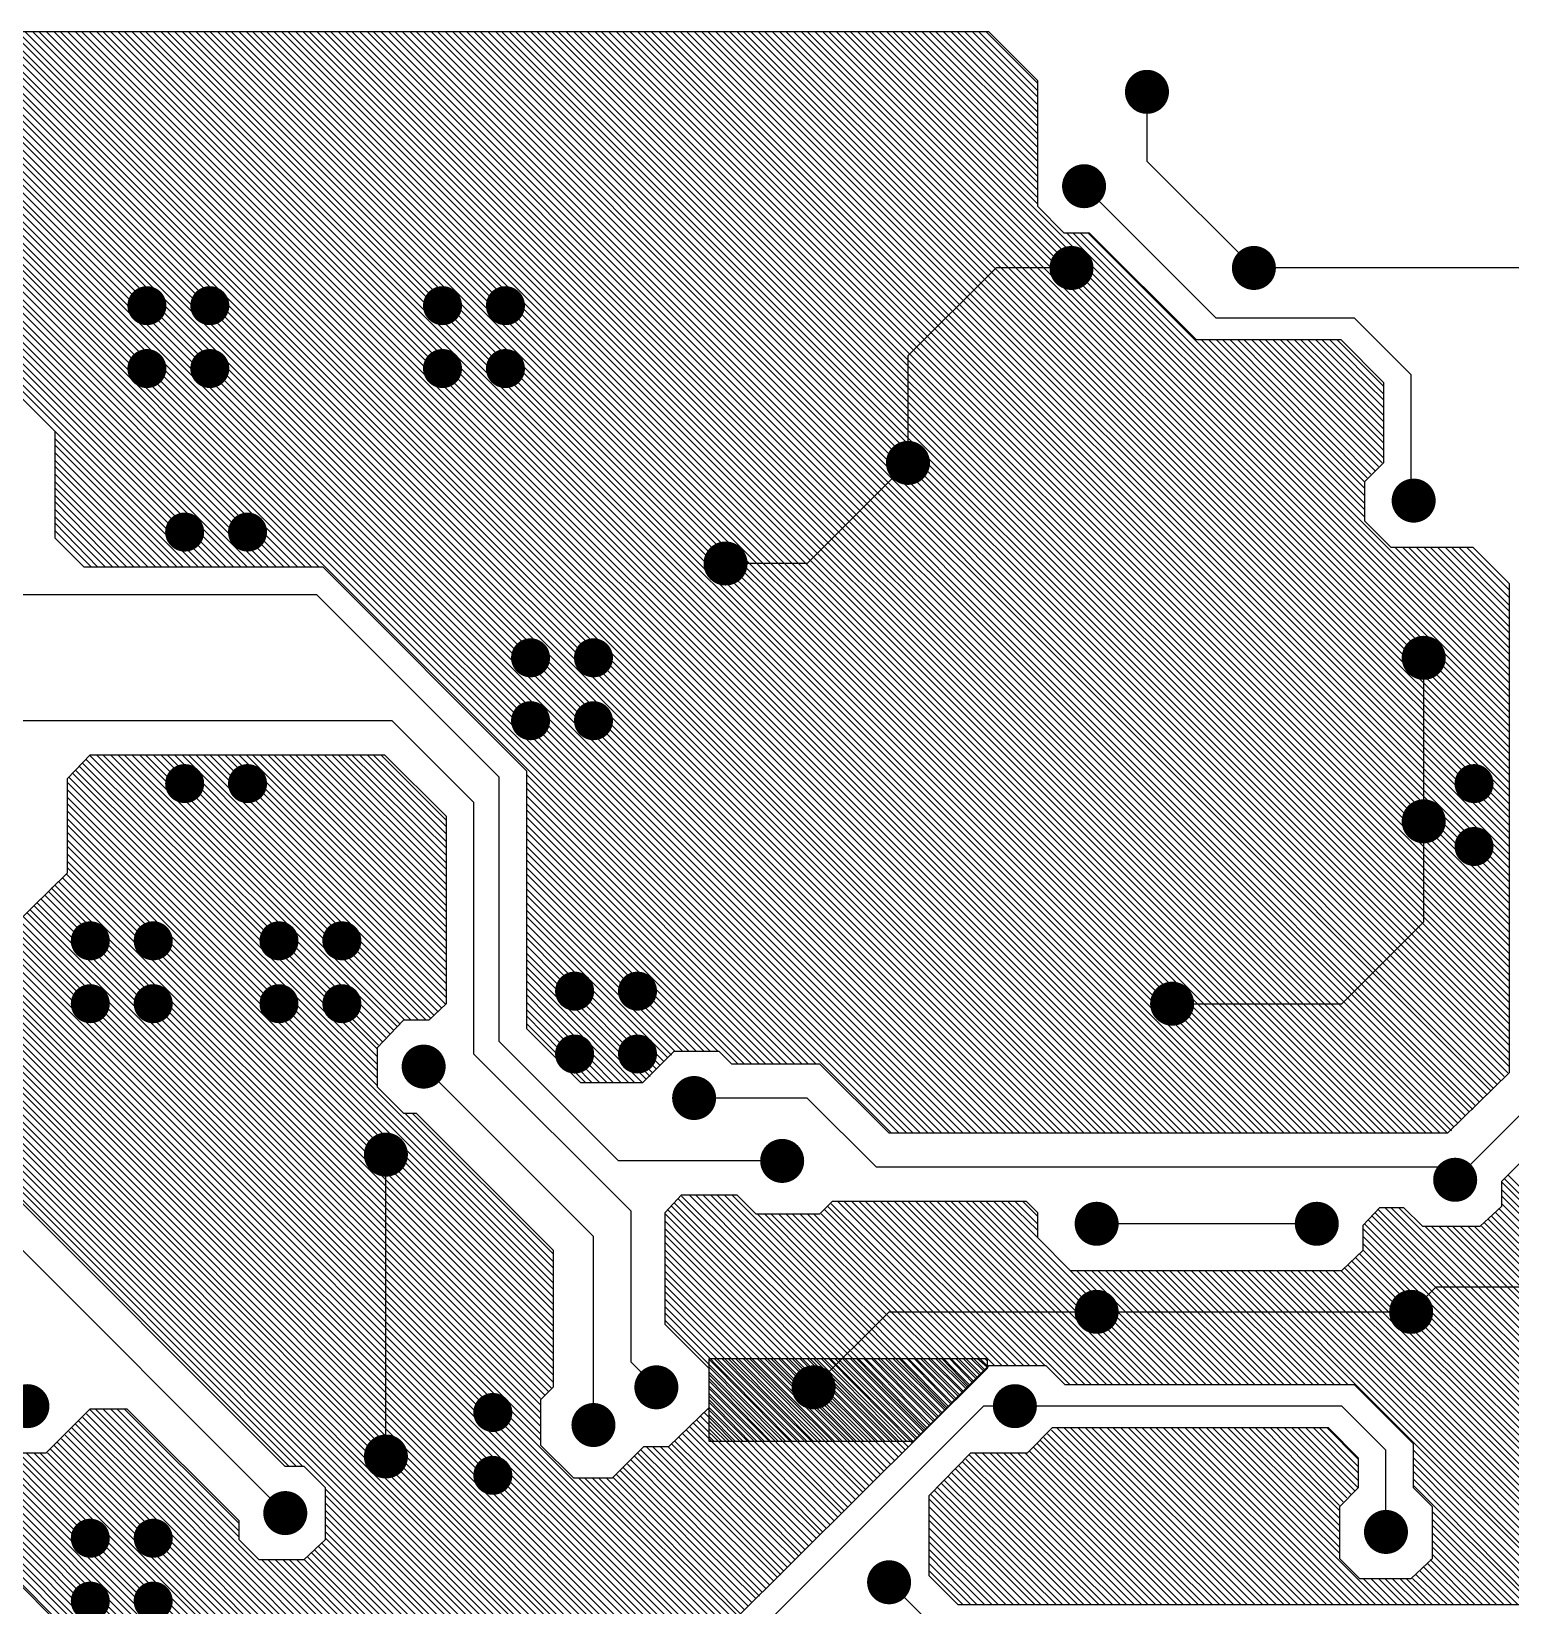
# Model space of a CAD drawing. Extents: x 295 to 953, y 10 to 290.
# Drawn here: x 768.1 to 817.3, y 192.1 to 244.6 of the extents above; entities that cross this region are included whole.
import ezdxf

# ---------------------------------------------------------------- set-up
doc = ezdxf.new("R2010")
doc.units = 0
doc.header["$LTSCALE"] = 5
doc.header["$MEASUREMENT"] = 0
doc.layers.get('0').update_dxf_attribs({"linetype": 'CONTINUOUS', "lineweight": 25})
doc.layers.add('ART02_PHO', color=2, linetype='CONTINUOUS')

msp = doc.modelspace()

# ---------------------------------------------------------------- linework, layer by layer
for points, const_width in [([(805.585, 242.582, -1), (804.851, 242.582, -1)], 0.733), ([(803.489, 239.438, -1), (802.756, 239.438, -1)], 0.733), ([(803.07, 236.714, -1), (802.337, 236.714, -1)], 0.733), ([(809.147, 236.714, -1), (808.414, 236.714, -1)], 0.733), ([(772.224, 235.457, -1), (771.575, 235.457, -1)], 0.65), ([(774.32, 235.457, -1), (773.67, 235.457, -1)], 0.65), ([(782.073, 235.457, -1), (781.423, 235.457, -1)], 0.65), ([(784.169, 235.457, -1), (783.519, 235.457, -1)], 0.65), ([(772.224, 233.361, -1), (771.575, 233.361, -1)], 0.65), ([(774.32, 233.361, -1), (773.67, 233.361, -1)], 0.65), ([(782.073, 233.361, -1), (781.423, 233.361, -1)], 0.65), ([(784.169, 233.361, -1), (783.519, 233.361, -1)], 0.65), ([(797.622, 230.218, -1), (796.888, 230.218, -1)], 0.733), ([(814.47, 228.961, -1), (813.736, 228.961, -1)], 0.733), ([(773.482, 227.913, -1), (772.832, 227.913, -1)], 0.65), ([(775.577, 227.913, -1), (774.927, 227.913, -1)], 0.65), ([(791.545, 226.865, -1), (790.811, 226.865, -1)], 0.733), ([(785.007, 223.722, -1), (784.357, 223.722, -1)], 0.65), ([(787.102, 223.722, -1), (786.453, 223.722, -1)], 0.65), ([(814.805, 223.722, -1), (814.071, 223.722, -1)], 0.733), ([(785.007, 221.627, -1), (784.357, 221.627, -1)], 0.65), ([(787.102, 221.627, -1), (786.453, 221.627, -1)], 0.65), ([(773.482, 219.531, -1), (772.832, 219.531, -1)], 0.65), ([(775.577, 219.531, -1), (774.927, 219.531, -1)], 0.65), ([(816.439, 219.531, -1), (815.79, 219.531, -1)], 0.65), ([(814.805, 218.274, -1), (814.071, 218.274, -1)], 0.733), ([(816.439, 217.436, -1), (815.79, 217.436, -1)], 0.65), ([(770.338, 214.292, -1), (769.689, 214.292, -1)], 0.65), ([(772.434, 214.292, -1), (771.784, 214.292, -1)], 0.65), ([(776.625, 214.292, -1), (775.975, 214.292, -1)], 0.65), ([(778.72, 214.292, -1), (778.071, 214.292, -1)], 0.65), ([(786.474, 212.616, -1), (785.824, 212.616, -1)], 0.65), ([(788.569, 212.616, -1), (787.92, 212.616, -1)], 0.65), ([(770.338, 212.197, -1), (769.689, 212.197, -1)], 0.65), ([(772.434, 212.197, -1), (771.784, 212.197, -1)], 0.65), ([(776.625, 212.197, -1), (775.975, 212.197, -1)], 0.65), ([(778.72, 212.197, -1), (778.071, 212.197, -1)], 0.65), ([(806.423, 212.197, -1), (805.689, 212.197, -1)], 0.733), ([(786.474, 210.52, -1), (785.824, 210.52, -1)], 0.65), ([(788.569, 210.52, -1), (787.92, 210.52, -1)], 0.65), ([(781.486, 210.101, -1), (780.753, 210.101, -1)], 0.733), ([(790.497, 209.054, -1), (789.764, 209.054, -1)], 0.733), ([(780.229, 207.168, -1), (779.496, 207.168, -1)], 0.733), ([(793.431, 206.958, -1), (792.697, 206.958, -1)], 0.733), ([(815.853, 206.329, -1), (815.119, 206.329, -1)], 0.733), ([(803.908, 204.863, -1), (803.175, 204.863, -1)], 0.733), ([(811.242, 204.863, -1), (810.509, 204.863, -1)], 0.733), ([(803.908, 201.929, -1), (803.175, 201.929, -1)], 0.733), ([(814.386, 201.929, -1), (813.652, 201.929, -1)], 0.733), ([(789.24, 199.414, -1), (788.506, 199.414, -1)], 0.733), ([(794.478, 199.414, -1), (793.745, 199.414, -1)], 0.733), ([(768.285, 198.786, -1), (767.551, 198.786, -1)], 0.733), ([(801.184, 198.786, -1), (800.451, 198.786, -1)], 0.733), ([(783.749, 198.576, -1), (783.1, 198.576, -1)], 0.65), ([(787.144, 198.157, -1), (786.411, 198.157, -1)], 0.733), ([(780.229, 197.109, -1), (779.496, 197.109, -1)], 0.733), ([(783.749, 196.481, -1), (783.1, 196.481, -1)], 0.65), ([(776.876, 195.223, -1), (776.143, 195.223, -1)], 0.733), ([(813.547, 194.595, -1), (812.814, 194.595, -1)], 0.733), ([(770.338, 194.385, -1), (769.689, 194.385, -1)], 0.65), ([(772.434, 194.385, -1), (771.784, 194.385, -1)], 0.65), ([(796.993, 192.918, -1), (796.26, 192.918, -1)], 0.733), ([(770.338, 192.29, -1), (769.689, 192.29, -1)], 0.65), ([(772.434, 192.29, -1), (771.784, 192.29, -1)], 0.65)]:
    msp.add_lwpolyline(points, format="xyb", close=True, dxfattribs=dict(const_width=const_width))
at = {"layer": 'ART02_PHO', "color": 7}
for p, q in [((539.299, 244.593), (799.937, 244.593)), ((773.618, 226.74), (755.764, 244.593)), ((773.827, 226.74), (755.974, 244.593)), ((774.079, 226.74), (756.225, 244.593)), ((774.33, 226.74), (756.477, 244.593)), ((774.54, 226.74), (756.686, 244.593)), ((774.791, 226.74), (756.938, 244.593)), ((775.043, 226.74), (757.189, 244.593)), ((775.252, 226.74), (757.399, 244.593)), ((775.504, 226.74), (757.65, 244.593)), ((775.755, 226.74), (757.901, 244.593)), ((775.965, 226.74), (758.111, 244.593)), ((776.216, 226.74), (758.362, 244.593)), ((776.468, 226.74), (758.614, 244.593)), ((776.677, 226.74), (758.824, 244.593)), ((776.929, 226.74), (759.075, 244.593)), ((777.18, 226.74), (759.326, 244.593)), ((777.39, 226.74), (759.536, 244.593)), ((777.641, 226.74), (759.787, 244.593)), ((796.71, 207.88), (759.997, 244.593)), ((796.962, 207.88), (760.248, 244.593)), ((797.213, 207.88), (760.5, 244.593)), ((797.423, 207.88), (760.709, 244.593)), ((797.674, 207.88), (760.961, 244.593)), ((797.926, 207.88), (761.212, 244.593)), ((798.135, 207.88), (761.422, 244.593)), ((798.387, 207.88), (761.673, 244.593)), ((798.638, 207.88), (761.925, 244.593)), ((798.848, 207.88), (762.134, 244.593)), ((799.099, 207.88), (762.386, 244.593)), ((799.35, 207.88), (762.637, 244.593)), ((799.56, 207.88), (762.847, 244.593)), ((799.811, 207.88), (763.098, 244.593)), ((800.063, 207.88), (763.35, 244.593)), ((800.272, 207.88), (763.559, 244.593)), ((800.524, 207.88), (763.811, 244.593)), ((800.775, 207.88), (764.062, 244.593)), ((800.985, 207.88), (764.272, 244.593)), ((801.236, 207.88), (764.523, 244.593)), ((801.488, 207.88), (764.775, 244.593)), ((801.697, 207.88), (764.984, 244.593)), ((801.949, 207.88), (765.236, 244.593)), ((802.2, 207.88), (765.487, 244.593)), ((802.41, 207.88), (765.697, 244.593)), ((802.661, 207.88), (765.948, 244.593)), ((802.913, 207.88), (766.2, 244.593)), ((803.122, 207.88), (766.409, 244.593)), ((803.374, 207.88), (766.661, 244.593)), ((803.625, 207.88), (766.912, 244.593)), ((803.835, 207.88), (767.122, 244.593)), ((804.086, 207.88), (767.373, 244.593)), ((804.296, 207.88), (767.583, 244.593)), ((804.547, 207.88), (767.834, 244.593)), ((804.799, 207.88), (768.086, 244.593)), ((805.008, 207.88), (768.295, 244.593)), ((805.26, 207.88), (768.547, 244.593)), ((805.511, 207.88), (768.798, 244.593)), ((805.721, 207.88), (769.008, 244.593)), ((805.972, 207.88), (769.259, 244.593)), ((806.224, 207.88), (769.511, 244.593)), ((806.433, 207.88), (769.72, 244.593)), ((806.685, 207.88), (769.972, 244.593)), ((806.936, 207.88), (770.223, 244.593)), ((807.146, 207.88), (770.433, 244.593)), ((807.397, 207.88), (770.684, 244.593)), ((807.649, 207.88), (770.935, 244.593)), ((807.858, 207.88), (771.145, 244.593)), ((808.11, 207.88), (771.397, 244.593)), ((808.361, 207.88), (771.648, 244.593)), ((808.571, 207.88), (771.858, 244.593)), ((808.822, 207.88), (772.109, 244.593)), ((809.074, 207.88), (772.36, 244.593)), ((809.283, 207.88), (772.57, 244.593)), ((809.535, 207.88), (772.821, 244.593)), ((809.786, 207.88), (773.073, 244.593)), ((809.996, 207.88), (773.282, 244.593)), ((810.247, 207.88), (773.534, 244.593)), ((810.499, 207.88), (773.785, 244.593)), ((810.708, 207.88), (773.995, 244.593)), ((810.96, 207.88), (774.246, 244.593)), ((811.211, 207.88), (774.498, 244.593)), ((811.421, 207.88), (774.707, 244.593)), ((811.672, 207.88), (774.959, 244.593)), ((811.923, 207.88), (775.21, 244.593)), ((812.133, 207.88), (775.42, 244.593)), ((812.384, 207.88), (775.671, 244.593)), ((812.594, 207.88), (775.881, 244.593)), ((812.845, 207.88), (776.132, 244.593)), ((813.097, 207.88), (776.384, 244.593)), ((813.307, 207.88), (776.593, 244.593)), ((813.558, 207.88), (776.845, 244.593)), ((813.809, 207.88), (777.096, 244.593)), ((814.019, 207.88), (777.306, 244.593)), ((814.27, 207.88), (777.557, 244.593)), ((814.522, 207.88), (777.809, 244.593)), ((814.731, 207.88), (778.018, 244.593)), ((814.983, 207.88), (778.27, 244.593)), ((815.234, 207.88), (778.521, 244.593)), ((815.36, 207.964), (778.731, 244.593)), ((815.444, 208.09), (778.982, 244.593)), ((815.57, 208.215), (779.234, 244.593)), ((815.695, 208.341), (779.443, 244.593)), ((815.821, 208.467), (779.695, 244.593)), ((815.947, 208.593), (779.946, 244.593)), ((816.073, 208.676), (780.156, 244.593)), ((816.156, 208.802), (780.407, 244.593)), ((816.282, 208.928), (780.659, 244.593)), ((816.408, 209.054), (780.868, 244.593)), ((816.534, 209.179), (781.12, 244.593)), ((816.659, 209.305), (781.371, 244.593)), ((816.743, 209.389), (781.581, 244.593)), ((816.869, 209.515), (781.832, 244.593)), ((816.995, 209.64), (782.084, 244.593)), ((817.12, 209.766), (782.293, 244.593)), ((817.246, 209.892), (782.545, 244.593)), ((817.288, 210.101), (782.796, 244.593)), ((817.288, 210.311), (783.006, 244.593)), ((817.288, 210.562), (783.257, 244.593)), ((817.288, 210.814), (783.508, 244.593)), ((817.288, 211.023), (783.718, 244.593)), ((817.288, 211.275), (783.97, 244.593)), ((817.288, 211.526), (784.179, 244.593)), ((817.288, 211.736), (784.431, 244.593)), ((817.288, 211.987), (784.682, 244.593)), ((817.288, 212.239), (784.892, 244.593)), ((817.288, 212.448), (785.143, 244.593)), ((817.288, 212.7), (785.394, 244.593)), ((817.288, 212.951), (785.604, 244.593)), ((817.288, 213.161), (785.855, 244.593)), ((817.288, 213.412), (786.107, 244.593)), ((817.288, 213.622), (786.316, 244.593)), ((817.288, 213.873), (786.568, 244.593)), ((817.288, 214.125), (786.819, 244.593)), ((817.288, 214.334), (787.029, 244.593)), ((817.288, 214.586), (787.28, 244.593)), ((817.288, 214.837), (787.532, 244.593)), ((817.288, 215.047), (787.741, 244.593)), ((817.288, 215.298), (787.993, 244.593)), ((817.288, 215.55), (788.244, 244.593)), ((817.288, 215.759), (788.454, 244.593)), ((817.288, 216.011), (788.705, 244.593)), ((817.288, 216.262), (788.957, 244.593)), ((817.288, 216.472), (789.166, 244.593)), ((817.288, 216.723), (789.418, 244.593)), ((817.288, 216.975), (789.669, 244.593)), ((817.288, 217.184), (789.879, 244.593)), ((817.288, 217.436), (790.13, 244.593)), ((817.288, 217.687), (790.382, 244.593)), ((817.288, 217.897), (790.591, 244.593)), ((817.288, 218.148), (790.843, 244.593)), ((817.288, 218.4), (791.094, 244.593)), ((817.288, 218.609), (791.304, 244.593)), ((817.288, 218.861), (791.555, 244.593)), ((817.288, 219.112), (791.765, 244.593)), ((817.288, 219.322), (792.016, 244.593)), ((817.288, 219.573), (792.268, 244.593)), ((817.288, 219.824), (792.477, 244.593)), ((817.288, 220.034), (792.729, 244.593)), ((817.288, 220.285), (792.98, 244.593)), ((817.288, 220.537), (793.19, 244.593)), ((817.288, 220.746), (793.441, 244.593)), ((817.288, 220.998), (793.693, 244.593)), ((817.288, 221.249), (793.902, 244.593)), ((817.288, 221.459), (794.154, 244.593)), ((817.288, 221.71), (794.405, 244.593)), ((817.288, 221.92), (794.615, 244.593)), ((817.288, 222.171), (794.866, 244.593)), ((817.288, 222.423), (795.118, 244.593)), ((817.288, 222.632), (795.327, 244.593)), ((817.288, 222.884), (795.579, 244.593)), ((801.572, 238.852), (795.83, 244.593)), ((801.572, 239.061), (796.04, 244.593)), ((801.572, 239.313), (796.291, 244.593)), ((801.572, 239.564), (796.543, 244.593)), ((801.572, 239.774), (796.752, 244.593)), ((801.572, 240.025), (797.004, 244.593)), ((801.572, 240.277), (797.255, 244.593)), ((801.572, 240.486), (797.465, 244.593)), ((801.572, 240.738), (797.716, 244.593)), ((801.572, 240.989), (797.967, 244.593)), ((801.572, 241.199), (798.177, 244.593)), ((801.572, 241.45), (798.428, 244.593)), ((801.572, 241.701), (798.68, 244.593)), ((801.572, 241.911), (798.889, 244.593)), ((801.572, 242.162), (799.141, 244.593)), ((801.572, 242.414), (799.392, 244.593)), ((801.572, 242.624), (799.602, 244.593)), ((801.572, 242.875), (799.853, 244.593)), ((799.937, 244.593), (801.572, 242.959)), ((801.572, 242.959), (801.572, 238.768)), ((805.218, 242.582), (805.218, 240.277)), ((805.218, 240.277), (808.78, 236.714)), ((807.523, 235.038), (803.122, 239.438)), ((768.84, 231.266), (761.422, 238.684)), ((801.572, 238.768), (802.452, 237.888)), ((802.452, 237.888), (803.29, 237.888)), ((817.288, 223.135), (802.536, 237.888)), ((817.288, 223.345), (802.745, 237.888)), ((812.468, 228.416), (802.997, 237.888)), ((812.468, 228.667), (803.248, 237.888)), ((803.29, 237.888), (806.852, 234.325)), ((800.189, 236.714), (797.255, 233.78)), ((802.703, 236.714), (800.189, 236.714)), ((818.629, 236.714), (808.78, 236.714)), ((812.133, 235.038), (807.523, 235.038)), ((814.019, 233.152), (812.133, 235.038)), ((806.852, 234.325), (811.672, 234.325)), ((812.468, 228.877), (807.02, 234.325)), ((812.468, 229.128), (807.271, 234.325)), ((812.468, 229.38), (807.523, 234.325)), ((812.468, 229.589), (807.732, 234.325)), ((812.552, 229.715), (807.984, 234.325)), ((812.678, 229.841), (808.235, 234.325)), ((812.804, 229.967), (808.445, 234.325)), ((812.929, 230.092), (808.696, 234.325)), ((813.055, 230.218), (808.948, 234.325)), ((813.097, 230.386), (809.157, 234.325)), ((813.097, 230.637), (809.409, 234.325)), ((813.097, 230.889), (809.66, 234.325)), ((813.097, 231.098), (809.87, 234.325)), ((813.097, 231.35), (810.121, 234.325)), ((813.097, 231.601), (810.331, 234.325)), ((813.097, 231.811), (810.582, 234.325)), ((813.097, 232.062), (810.834, 234.325)), ((813.097, 232.314), (811.043, 234.325)), ((813.097, 232.523), (811.295, 234.325)), ((813.097, 232.775), (811.546, 234.325)), ((811.672, 234.325), (813.097, 232.9)), ((797.255, 233.78), (797.255, 230.218)), ((813.097, 232.9), (813.097, 230.218)), ((814.019, 228.961), (814.019, 233.152)), ((773.366, 226.74), (768.84, 231.266)), ((768.84, 227.704), (768.84, 231.266)), ((773.115, 226.74), (768.84, 231.014)), ((772.905, 226.74), (768.84, 230.805)), ((772.654, 226.74), (768.84, 230.553)), ((772.402, 226.74), (768.84, 230.302)), ((772.193, 226.74), (768.84, 230.092)), ((771.941, 226.74), (768.84, 229.841)), ((797.255, 230.218), (793.902, 226.865)), ((813.097, 230.218), (812.468, 229.589)), ((771.69, 226.74), (768.84, 229.589)), ((771.48, 226.74), (768.84, 229.38)), ((812.468, 229.589), (812.468, 228.29)), ((771.229, 226.74), (768.84, 229.128)), ((770.977, 226.74), (768.84, 228.919)), ((814.103, 228.961), (814.019, 228.961)), ((770.768, 226.74), (768.84, 228.667)), ((770.516, 226.74), (768.84, 228.416)), ((770.265, 226.74), (768.84, 228.206)), ((812.468, 228.29), (813.348, 227.41)), ((770.055, 226.74), (768.84, 227.955)), ((769.804, 226.74), (768.84, 227.704)), ((813.348, 227.41), (816.073, 227.41)), ((817.288, 223.596), (813.474, 227.41)), ((817.288, 223.848), (813.726, 227.41)), ((817.288, 224.057), (813.935, 227.41)), ((817.288, 224.309), (814.187, 227.41)), ((817.288, 224.56), (814.438, 227.41)), ((817.288, 224.77), (814.648, 227.41)), ((817.288, 225.021), (814.899, 227.41)), ((817.288, 225.273), (815.151, 227.41)), ((817.288, 225.482), (815.36, 227.41)), ((817.288, 225.734), (815.612, 227.41)), ((817.288, 225.985), (815.863, 227.41)), ((816.073, 227.41), (817.288, 226.195)), ((774.288, 186.296), (733.803, 226.782)), ((774.54, 186.296), (734.055, 226.782)), ((774.791, 186.296), (734.306, 226.782)), ((775.001, 186.296), (734.516, 226.782)), ((775.252, 186.296), (734.767, 226.782)), ((777.767, 226.74), (769.804, 226.74)), ((784.556, 219.95), (777.767, 226.74)), ((793.902, 226.865), (791.178, 226.865)), ((817.288, 226.195), (817.288, 209.892)), ((777.557, 225.818), (766.87, 225.818)), ((783.634, 219.741), (777.557, 225.818)), ((814.438, 218.274), (814.438, 223.722)), ((780.072, 221.627), (766.87, 221.627)), ((782.796, 218.902), (780.072, 221.627)), ((769.259, 219.699), (770.013, 220.495)), ((779.569, 210.688), (769.888, 220.327)), ((770.013, 220.495), (779.82, 220.495)), ((779.611, 210.814), (770.013, 220.453)), ((779.737, 210.94), (770.223, 220.495)), ((779.862, 211.065), (770.433, 220.495)), ((779.988, 211.191), (770.684, 220.495)), ((780.114, 211.317), (770.935, 220.495)), ((780.24, 211.442), (771.145, 220.495)), ((780.323, 211.526), (771.397, 220.495)), ((780.491, 211.652), (771.648, 220.495)), ((780.701, 211.652), (771.858, 220.495)), ((780.952, 211.652), (772.109, 220.495)), ((781.203, 211.652), (772.36, 220.495)), ((781.371, 211.694), (772.57, 220.495)), ((781.455, 211.82), (772.821, 220.495)), ((781.581, 211.945), (773.073, 220.495)), ((781.706, 212.071), (773.282, 220.495)), ((781.832, 212.197), (773.534, 220.495)), ((781.874, 212.406), (773.785, 220.495)), ((781.874, 212.616), (773.995, 220.495)), ((781.874, 212.867), (774.246, 220.495)), ((781.874, 213.119), (774.498, 220.495)), ((781.874, 213.328), (774.707, 220.495)), ((781.874, 213.58), (774.959, 220.495)), ((781.874, 213.831), (775.21, 220.495)), ((781.874, 214.041), (775.42, 220.495)), ((781.874, 214.292), (775.671, 220.495)), ((781.874, 214.544), (775.923, 220.495)), ((781.874, 214.753), (776.132, 220.495)), ((781.874, 215.005), (776.384, 220.495)), ((781.874, 215.256), (776.635, 220.495)), ((781.874, 215.466), (776.845, 220.495)), ((781.874, 215.717), (777.096, 220.495)), ((781.874, 215.969), (777.348, 220.495)), ((781.874, 216.178), (777.557, 220.495)), ((781.874, 216.43), (777.809, 220.495)), ((781.874, 216.681), (778.06, 220.495)), ((781.874, 216.891), (778.27, 220.495)), ((781.874, 217.142), (778.521, 220.495)), ((781.874, 217.394), (778.731, 220.495)), ((781.874, 217.603), (778.982, 220.495)), ((781.874, 217.855), (779.234, 220.495)), ((781.874, 218.106), (779.443, 220.495)), ((781.874, 218.316), (779.695, 220.495)), ((779.82, 220.495), (781.874, 218.441)), ((779.569, 209.724), (769.427, 219.866)), ((779.569, 209.976), (769.511, 219.992)), ((779.569, 210.185), (769.636, 220.118)), ((779.569, 210.437), (769.762, 220.202)), ((784.556, 211.359), (784.556, 219.95)), ((794.196, 210.185), (784.556, 219.824)), ((769.259, 216.555), (769.259, 219.699)), ((785.436, 203.396), (769.259, 219.573)), ((785.436, 203.144), (769.259, 219.322)), ((779.569, 209.473), (769.301, 219.741)), ((783.634, 210.94), (783.634, 219.741)), ((793.944, 210.185), (784.556, 219.573)), ((793.735, 210.185), (784.556, 219.363)), ((785.436, 202.893), (769.259, 219.07)), ((785.436, 202.683), (769.259, 218.861)), ((782.796, 210.52), (782.796, 218.902)), ((793.483, 210.185), (784.556, 219.112)), ((793.232, 210.185), (784.556, 218.861)), ((785.436, 202.432), (769.259, 218.609)), ((785.436, 202.18), (769.259, 218.358)), ((781.874, 218.441), (781.874, 212.197)), ((793.022, 210.185), (784.556, 218.651)), ((792.771, 210.185), (784.556, 218.4)), ((814.438, 214.921), (814.438, 218.274)), ((785.436, 201.971), (769.259, 218.148)), ((785.436, 201.719), (769.259, 217.897)), ((792.519, 210.185), (784.556, 218.148)), ((792.31, 210.185), (784.556, 217.939)), ((792.058, 210.185), (784.556, 217.687)), ((785.436, 201.468), (769.259, 217.645)), ((785.436, 201.258), (769.259, 217.436)), ((785.436, 201.007), (769.259, 217.184)), ((791.807, 210.185), (784.556, 217.436)), ((791.597, 210.185), (784.556, 217.226)), ((785.436, 200.755), (769.259, 216.933)), ((785.436, 200.546), (769.259, 216.723)), ((790.927, 210.604), (784.556, 216.975)), ((790.675, 210.604), (784.556, 216.723)), ((767.499, 214.837), (769.259, 216.555)), ((785.436, 199.582), (768.84, 216.136)), ((785.436, 199.833), (768.966, 216.262)), ((785.436, 200.043), (769.091, 216.388)), ((785.436, 200.294), (769.217, 216.514)), ((790.466, 210.604), (784.556, 216.514)), ((790.214, 210.604), (784.556, 216.262)), ((785.017, 199.037), (768.379, 215.675)), ((785.143, 199.163), (768.505, 215.801)), ((785.269, 199.289), (768.63, 215.927)), ((785.394, 199.372), (768.714, 216.053)), ((789.963, 210.604), (784.556, 216.011)), ((789.753, 210.604), (784.556, 215.801)), ((785.017, 197.864), (767.792, 215.089)), ((785.017, 198.115), (767.918, 215.214)), ((785.017, 198.367), (768.002, 215.34)), ((785.017, 198.576), (768.128, 215.466)), ((785.017, 198.828), (768.253, 215.55)), ((789.502, 210.604), (784.556, 215.55)), ((789.376, 210.479), (784.556, 215.298)), ((789.25, 210.395), (784.556, 215.089)), ((788.999, 191.535), (765.864, 214.628)), ((789.208, 191.535), (765.99, 214.753)), ((789.46, 191.535), (766.158, 214.837)), ((789.711, 191.535), (766.409, 214.837)), ((789.921, 191.535), (766.619, 214.837)), ((790.172, 191.535), (766.87, 214.837)), ((790.424, 191.535), (767.122, 214.837)), ((790.633, 191.535), (767.331, 214.837)), ((790.885, 191.535), (767.541, 214.837)), ((785.017, 197.654), (767.667, 214.963)), ((789.124, 210.269), (784.556, 214.837)), ((788.999, 210.143), (784.556, 214.586)), ((811.714, 212.197), (814.438, 214.921)), ((787.993, 191.326), (765.278, 214.041)), ((788.119, 191.451), (765.403, 214.167)), ((788.286, 191.535), (765.487, 214.292)), ((788.496, 191.535), (765.613, 214.418)), ((788.747, 191.535), (765.739, 214.502)), ((788.873, 210.018), (784.556, 214.376)), ((788.747, 209.892), (784.556, 214.125)), ((787.867, 191.2), (765.278, 213.831)), ((787.741, 191.074), (765.278, 213.58)), ((788.663, 209.766), (784.556, 213.873)), ((788.538, 209.682), (784.556, 213.664)), ((787.658, 190.948), (765.278, 213.328)), ((787.532, 190.865), (765.278, 213.119)), ((788.412, 209.557), (784.556, 213.412)), ((788.161, 209.557), (784.556, 213.203)), ((787.951, 209.557), (784.556, 212.951)), ((787.406, 190.739), (765.278, 212.867)), ((787.28, 190.613), (765.278, 212.616)), ((787.699, 209.557), (784.556, 212.7)), ((787.448, 209.557), (784.556, 212.49)), ((787.155, 190.487), (765.278, 212.406)), ((787.029, 190.362), (765.278, 212.155)), ((786.945, 190.236), (765.278, 211.903)), ((781.874, 212.197), (781.287, 211.652)), ((787.238, 209.557), (784.556, 212.239)), ((786.987, 209.557), (784.556, 211.987)), ((806.056, 212.197), (811.714, 212.197)), ((786.819, 190.152), (765.278, 211.694)), ((786.694, 190.026), (765.278, 211.442)), ((780.449, 211.652), (779.569, 210.73)), ((781.287, 211.652), (780.449, 211.652)), ((786.736, 209.557), (784.556, 211.778)), ((786.526, 209.557), (784.556, 211.526)), ((786.568, 189.901), (765.278, 211.233)), ((786.442, 189.775), (765.278, 210.981)), ((787.616, 206.958), (783.634, 210.94)), ((786.358, 209.557), (784.556, 211.359)), ((786.316, 189.649), (765.278, 210.73)), ((786.233, 189.565), (765.278, 210.52)), ((779.569, 210.73), (779.569, 209.431)), ((788.035, 205.282), (782.796, 210.52)), ((789.46, 210.604), (788.412, 209.557)), ((790.968, 210.604), (789.46, 210.604)), ((791.388, 210.185), (790.968, 210.604)), ((786.107, 189.44), (765.278, 210.269)), ((785.981, 189.314), (765.278, 210.018)), ((785.814, 189.23), (765.278, 209.808)), ((786.777, 204.443), (781.12, 210.101)), ((794.321, 210.185), (791.388, 210.185)), ((796.626, 207.88), (794.321, 210.185)), ((817.288, 209.892), (815.234, 207.88)), ((785.604, 189.23), (765.278, 209.557)), ((785.353, 189.23), (765.278, 209.305)), ((779.569, 209.431), (780.449, 208.551)), ((788.412, 209.557), (786.358, 209.557)), ((785.143, 189.23), (765.278, 209.096)), ((784.892, 189.23), (765.278, 208.844)), ((793.902, 209.054), (790.13, 209.054)), ((796.207, 206.749), (793.902, 209.054)), ((815.486, 206.329), (818.21, 209.054)), ((777.096, 196.774), (765.278, 208.593)), ((776.887, 196.774), (765.278, 208.383)), ((780.449, 208.551), (780.868, 208.551)), ((785.436, 203.605), (780.491, 208.551)), ((785.436, 203.857), (780.742, 208.551)), ((780.868, 208.551), (785.436, 203.982)), ((817.036, 206.288), (819.132, 208.383)), ((776.51, 195.223), (763.727, 208.006)), ((776.635, 196.774), (765.278, 208.132)), ((776.51, 196.774), (765.278, 208.006)), ((815.234, 207.88), (796.626, 207.88)), ((779.862, 197.109), (779.862, 207.168)), ((793.064, 206.958), (787.616, 206.958)), ((815.067, 206.749), (796.207, 206.749)), ((815.486, 206.329), (815.067, 206.749)), ((817.036, 205.449), (817.036, 206.288)), ((821.269, 202.013), (817.036, 206.246)), ((821.479, 202.013), (817.12, 206.371)), ((824.329, 199.372), (817.246, 206.497)), ((789.166, 205.24), (789.711, 205.827)), ((797.548, 197.738), (789.585, 205.701)), ((789.711, 205.827), (791.555, 205.827)), ((797.674, 197.864), (789.711, 205.785)), ((797.8, 197.989), (789.963, 205.827)), ((797.884, 198.073), (790.172, 205.827)), ((798.009, 198.199), (790.424, 205.827)), ((798.135, 198.325), (790.675, 205.827)), ((798.261, 198.45), (790.885, 205.827)), ((798.387, 198.576), (791.136, 205.827)), ((798.512, 198.702), (791.388, 205.827)), ((791.555, 205.827), (792.184, 205.198)), ((794.321, 205.198), (794.74, 205.617)), ((794.74, 205.617), (801.195, 205.617)), ((800.398, 200.127), (794.908, 205.617)), ((800.608, 200.127), (795.118, 205.617)), ((800.859, 200.127), (795.369, 205.617)), ((801.111, 200.127), (795.62, 205.617)), ((801.32, 200.127), (795.83, 205.617)), ((801.572, 200.127), (796.081, 205.617)), ((801.823, 200.127), (796.333, 205.617)), ((802.661, 199.498), (796.543, 205.617)), ((802.913, 199.498), (796.794, 205.617)), ((803.164, 199.498), (797.045, 205.617)), ((803.374, 199.498), (797.255, 205.617)), ((803.625, 199.498), (797.506, 205.617)), ((803.877, 199.498), (797.758, 205.617)), ((804.086, 199.498), (797.967, 205.617)), ((804.338, 199.498), (798.219, 205.617)), ((804.589, 199.498), (798.47, 205.617)), ((804.799, 199.498), (798.68, 205.617)), ((805.05, 199.498), (798.931, 205.617)), ((805.302, 199.498), (799.183, 205.617)), ((805.511, 199.498), (799.392, 205.617)), ((805.763, 199.498), (799.644, 205.617)), ((805.972, 199.498), (799.853, 205.617)), ((806.224, 199.498), (800.105, 205.617)), ((801.572, 204.402), (800.356, 205.617)), ((801.572, 204.653), (800.566, 205.617)), ((801.572, 204.863), (800.817, 205.617)), ((801.572, 205.114), (801.069, 205.617)), ((801.195, 205.617), (801.572, 205.24)), ((821.018, 202.013), (817.036, 205.994)), ((820.766, 202.013), (817.036, 205.785)), ((788.035, 200.252), (788.035, 205.282)), ((789.166, 201.51), (789.166, 205.24)), ((796.752, 197.612), (789.166, 205.198)), ((796.962, 197.612), (789.25, 205.324)), ((797.213, 197.612), (789.376, 205.449)), ((797.423, 197.612), (789.46, 205.575)), ((792.184, 205.198), (794.321, 205.198)), ((798.596, 198.786), (792.226, 205.198)), ((798.722, 198.911), (792.477, 205.198)), ((798.848, 199.037), (792.687, 205.198)), ((798.973, 199.163), (792.938, 205.198)), ((799.099, 199.289), (793.19, 205.198)), ((799.225, 199.414), (793.399, 205.198)), ((799.309, 199.498), (793.651, 205.198)), ((799.434, 199.624), (793.902, 205.198)), ((799.56, 199.75), (794.112, 205.198)), ((799.686, 199.875), (794.363, 205.198)), ((799.811, 200.001), (794.489, 205.324)), ((799.937, 200.085), (794.573, 205.449)), ((800.147, 200.127), (794.698, 205.533)), ((801.572, 205.24), (801.572, 204.402)), ((812.426, 204.821), (812.971, 205.407)), ((823.994, 193.798), (812.72, 205.114)), ((824.119, 193.924), (812.804, 205.24)), ((824.245, 194.05), (812.929, 205.324)), ((812.971, 205.407), (813.768, 205.407)), ((824.371, 194.176), (813.139, 205.407)), ((819.383, 199.372), (813.348, 205.407)), ((819.383, 199.624), (813.6, 205.407)), ((813.768, 205.407), (814.396, 204.779)), ((816.324, 204.779), (817.036, 205.449)), ((819.928, 201.887), (816.701, 205.114)), ((820.054, 202.013), (816.827, 205.24)), ((820.305, 202.013), (816.953, 205.366)), ((820.557, 202.013), (817.036, 205.533)), ((796.501, 197.612), (789.166, 204.946)), ((796.249, 197.612), (789.166, 204.695)), ((810.876, 204.863), (803.541, 204.863)), ((812.426, 203.982), (812.426, 204.821)), ((823.491, 193.631), (812.426, 204.695)), ((823.7, 193.631), (812.468, 204.863)), ((823.868, 193.673), (812.594, 204.988)), ((814.396, 204.779), (816.324, 204.779)), ((819.383, 199.875), (814.48, 204.779)), ((819.383, 200.085), (814.69, 204.779)), ((819.383, 200.336), (814.941, 204.779)), ((819.383, 200.588), (815.192, 204.779)), ((819.383, 200.797), (815.402, 204.779)), ((819.383, 201.049), (815.653, 204.779)), ((819.383, 201.3), (815.905, 204.779)), ((819.467, 201.426), (816.114, 204.779)), ((819.593, 201.552), (816.366, 204.779)), ((819.719, 201.677), (816.45, 204.905)), ((819.803, 201.761), (816.575, 205.03)), ((775.504, 186.296), (757.65, 204.15)), ((775.713, 186.296), (757.86, 204.15)), ((775.965, 186.296), (758.111, 204.15)), ((786.777, 198.157), (786.777, 204.443)), ((796.04, 197.612), (789.166, 204.485)), ((795.788, 197.612), (789.166, 204.234)), ((801.572, 204.402), (802.661, 203.312)), ((823.239, 193.631), (812.426, 204.443)), ((822.988, 193.631), (812.426, 204.192)), ((785.436, 203.982), (785.436, 199.414)), ((795.537, 197.612), (789.166, 203.982)), ((795.327, 197.612), (789.166, 203.773)), ((795.076, 197.612), (789.166, 203.521)), ((811.714, 203.312), (812.426, 203.982)), ((822.066, 193.631), (812.049, 203.605)), ((822.275, 193.631), (812.175, 203.731)), ((822.527, 193.631), (812.301, 203.857)), ((822.778, 193.631), (812.426, 203.982)), ((794.824, 197.612), (789.166, 203.27)), ((794.615, 197.612), (789.166, 203.06)), ((806.475, 199.498), (802.661, 203.312)), ((802.661, 203.312), (811.714, 203.312)), ((806.685, 199.498), (802.871, 203.312)), ((806.936, 199.498), (803.122, 203.312)), ((807.188, 199.498), (803.374, 203.312)), ((807.397, 199.498), (803.583, 203.312)), ((807.649, 199.498), (803.835, 203.312)), ((807.9, 199.498), (804.086, 203.312)), ((808.11, 199.498), (804.296, 203.312)), ((808.361, 199.498), (804.547, 203.312)), ((808.613, 199.498), (804.799, 203.312)), ((808.822, 199.498), (805.008, 203.312)), ((809.074, 199.498), (805.26, 203.312)), ((809.325, 199.498), (805.511, 203.312)), ((809.535, 199.498), (805.721, 203.312)), ((809.786, 199.498), (805.972, 203.312)), ((810.038, 199.498), (806.224, 203.312)), ((810.247, 199.498), (806.433, 203.312)), ((810.499, 199.498), (806.685, 203.312)), ((810.75, 199.498), (806.936, 203.312)), ((810.96, 199.498), (807.146, 203.312)), ((811.211, 199.498), (807.397, 203.312)), ((811.462, 199.498), (807.649, 203.312)), ((811.672, 199.498), (807.858, 203.312)), ((811.923, 199.498), (808.11, 203.312)), ((818.629, 193.044), (808.361, 203.312)), ((818.713, 193.128), (808.571, 203.312)), ((818.839, 193.254), (808.822, 203.312)), ((818.964, 193.379), (809.074, 203.312)), ((819.09, 193.505), (809.283, 203.312)), ((819.216, 193.631), (809.535, 203.312)), ((819.467, 193.631), (809.786, 203.312)), ((819.677, 193.631), (809.996, 203.312)), ((819.928, 193.631), (810.247, 203.312)), ((820.138, 193.631), (810.457, 203.312)), ((820.389, 193.631), (810.708, 203.312)), ((820.641, 193.631), (810.96, 203.312)), ((820.85, 193.631), (811.169, 203.312)), ((821.102, 193.631), (811.421, 203.312)), ((821.353, 193.631), (811.672, 203.312)), ((821.563, 193.631), (811.798, 203.396)), ((821.814, 193.631), (811.923, 203.48)), ((794.363, 197.612), (789.166, 202.809)), ((794.112, 197.612), (789.166, 202.599)), ((814.019, 201.929), (814.857, 202.767)), ((814.857, 202.767), (822.191, 202.767)), ((793.902, 197.612), (789.166, 202.348)), ((793.651, 197.612), (789.166, 202.097)), ((793.399, 197.612), (789.166, 201.887)), ((793.19, 197.612), (789.166, 201.636)), ((790.633, 200.043), (789.166, 201.51)), ((794.112, 199.414), (796.626, 201.929)), ((796.626, 201.929), (803.541, 201.929)), ((803.541, 201.929), (814.019, 201.929)), ((790.633, 198.744), (790.633, 200.378)), ((790.633, 200.378), (799.895, 200.378)), ((795.495, 195.684), (790.801, 200.378)), ((795.62, 195.81), (791.052, 200.378)), ((795.746, 195.936), (791.262, 200.378)), ((795.83, 196.02), (791.513, 200.378)), ((795.956, 196.145), (791.765, 200.378)), ((796.081, 196.271), (791.974, 200.378)), ((796.207, 196.397), (792.226, 200.378)), ((796.333, 196.523), (792.477, 200.378)), ((796.459, 196.606), (792.687, 200.378)), ((796.543, 196.732), (792.938, 200.378)), ((796.668, 196.858), (793.19, 200.378)), ((796.794, 196.984), (793.399, 200.378)), ((796.92, 197.109), (793.651, 200.378)), ((797.045, 197.235), (793.902, 200.378)), ((797.171, 197.319), (794.112, 200.378)), ((797.255, 197.445), (794.363, 200.378)), ((797.381, 197.57), (794.615, 200.378)), ((797.506, 197.696), (794.824, 200.378)), ((797.632, 197.822), (795.076, 200.378)), ((797.758, 197.947), (795.327, 200.378)), ((797.842, 198.031), (795.537, 200.378)), ((797.967, 198.157), (795.788, 200.378)), ((798.093, 198.283), (796.04, 200.378)), ((798.219, 198.408), (796.249, 200.378)), ((798.345, 198.534), (796.501, 200.378)), ((798.47, 198.66), (796.752, 200.378)), ((798.554, 198.744), (796.962, 200.378)), ((798.68, 198.869), (797.213, 200.378)), ((798.806, 198.995), (797.465, 200.378)), ((798.931, 199.121), (797.674, 200.378)), ((799.057, 199.247), (797.926, 200.378)), ((799.183, 199.372), (798.177, 200.378)), ((799.267, 199.456), (798.387, 200.378)), ((799.392, 199.582), (798.638, 200.378)), ((799.518, 199.708), (798.848, 200.378)), ((799.644, 199.833), (799.099, 200.378)), ((799.77, 199.959), (799.35, 200.378)), ((799.895, 200.085), (799.56, 200.378)), ((799.895, 200.294), (799.811, 200.378)), ((799.895, 200.378), (799.895, 200.043)), ((788.873, 199.414), (788.035, 200.252)), ((795.369, 195.559), (790.633, 200.336)), ((795.243, 195.433), (790.633, 200.085)), ((790.633, 197.612), (790.633, 200.043)), ((792.938, 197.612), (790.633, 199.917)), ((799.895, 200.043), (791.346, 191.535)), ((799.937, 200.127), (797.423, 197.612)), ((801.865, 200.127), (799.937, 200.127)), ((802.494, 199.498), (801.865, 200.127)), ((785.436, 199.414), (785.017, 198.995)), ((795.118, 195.307), (790.633, 199.833)), ((792.687, 197.612), (790.633, 199.708)), ((795.034, 195.223), (790.633, 199.624)), ((792.477, 197.612), (790.633, 199.456)), ((794.908, 195.098), (790.633, 199.372)), ((812.133, 199.498), (802.494, 199.498)), ((814.103, 197.528), (812.133, 199.498)), ((785.017, 198.995), (785.017, 197.486)), ((792.226, 197.612), (790.633, 199.205)), ((794.782, 194.972), (790.633, 199.121)), ((791.974, 197.612), (790.633, 198.995)), ((794.657, 194.846), (790.633, 198.911)), ((776.216, 186.296), (764.23, 198.283)), ((776.426, 186.296), (764.439, 198.283)), ((776.677, 186.296), (764.691, 198.283)), ((776.929, 186.296), (764.942, 198.283)), ((777.138, 186.296), (765.152, 198.283)), ((777.348, 186.338), (765.403, 198.283)), ((777.473, 186.464), (765.655, 198.283)), ((777.557, 186.548), (765.864, 198.283)), ((777.683, 186.674), (766.116, 198.283)), ((768.547, 197.235), (770.013, 198.702)), ((779.485, 188.476), (769.636, 198.283)), ((779.611, 188.56), (769.762, 198.408)), ((779.695, 188.685), (769.888, 198.534)), ((770.013, 198.702), (771.229, 198.702)), ((779.82, 188.811), (770.013, 198.66)), ((779.946, 188.937), (770.181, 198.702)), ((780.072, 189.063), (770.433, 198.702)), ((774.959, 194.427), (770.684, 198.702)), ((774.959, 194.637), (770.894, 198.702)), ((774.959, 194.888), (771.145, 198.702)), ((771.229, 198.702), (774.959, 194.972)), ((789.292, 197.445), (790.633, 198.744)), ((794.196, 194.385), (790.214, 198.325)), ((794.321, 194.511), (790.34, 198.45)), ((794.405, 194.595), (790.466, 198.576)), ((794.531, 194.72), (790.591, 198.702)), ((791.765, 197.612), (790.633, 198.744)), ((791.513, 197.612), (790.633, 198.492)), ((791.304, 197.612), (790.633, 198.283)), ((791.807, 190.823), (799.77, 198.786)), ((800.817, 198.786), (799.77, 198.786)), ((811.714, 198.786), (800.817, 198.786)), ((813.181, 197.319), (811.714, 198.786)), ((778.982, 187.973), (769.175, 197.822)), ((779.108, 188.099), (769.301, 197.947)), ((779.234, 188.224), (769.385, 198.073)), ((779.359, 188.35), (769.511, 198.199)), ((793.609, 193.798), (789.627, 197.738)), ((793.693, 193.882), (789.753, 197.864)), ((793.818, 194.008), (789.879, 197.989)), ((793.944, 194.134), (789.963, 198.115)), ((794.07, 194.259), (790.088, 198.241)), ((791.052, 197.612), (790.633, 198.031)), ((790.801, 197.612), (790.633, 197.78)), ((801.236, 197.235), (802.075, 198.073)), ((807.397, 192.164), (801.781, 197.738)), ((807.649, 192.164), (801.907, 197.864)), ((807.858, 192.164), (802.033, 197.989)), ((802.075, 198.073), (811.253, 198.073)), ((808.11, 192.164), (802.2, 198.073)), ((808.361, 192.164), (802.452, 198.073)), ((808.571, 192.164), (802.661, 198.073)), ((808.822, 192.164), (802.913, 198.073)), ((809.074, 192.164), (803.164, 198.073)), ((809.283, 192.164), (803.374, 198.073)), ((809.535, 192.164), (803.625, 198.073)), ((809.786, 192.164), (803.877, 198.073)), ((809.996, 192.164), (804.086, 198.073)), ((810.247, 192.164), (804.338, 198.073)), ((810.499, 192.164), (804.589, 198.073)), ((810.708, 192.164), (804.799, 198.073)), ((810.96, 192.164), (805.05, 198.073)), ((811.211, 192.164), (805.302, 198.073)), ((811.421, 192.164), (805.511, 198.073)), ((811.672, 192.164), (805.763, 198.073)), ((811.923, 192.164), (806.014, 198.073)), ((812.133, 192.164), (806.224, 198.073)), ((812.384, 192.164), (806.475, 198.073)), ((812.636, 192.164), (806.727, 198.073)), ((812.845, 192.164), (806.936, 198.073)), ((813.097, 192.164), (807.188, 198.073)), ((811.63, 193.882), (807.397, 198.073)), ((811.63, 194.092), (807.649, 198.073)), ((811.63, 194.343), (807.9, 198.073)), ((811.63, 194.595), (808.11, 198.073)), ((811.63, 194.804), (808.361, 198.073)), ((811.63, 195.056), (808.613, 198.073)), ((811.63, 195.307), (808.822, 198.073)), ((811.63, 195.475), (809.074, 198.073)), ((811.756, 195.6), (809.325, 198.073)), ((811.882, 195.726), (809.535, 198.073)), ((812.007, 195.852), (809.786, 198.073)), ((812.133, 195.978), (810.038, 198.073)), ((812.259, 196.061), (810.247, 198.073)), ((812.259, 196.313), (810.499, 198.073)), ((812.259, 196.564), (810.75, 198.073)), ((812.259, 196.774), (810.96, 198.073)), ((812.259, 197.025), (811.211, 198.073)), ((811.253, 198.073), (812.259, 197.067)), ((767.247, 197.235), (768.547, 197.235)), ((777.809, 186.799), (767.415, 197.235)), ((777.934, 186.925), (767.625, 197.235)), ((778.06, 187.051), (767.876, 197.235)), ((778.186, 187.177), (768.128, 197.235)), ((778.27, 187.26), (768.337, 197.235)), ((778.395, 187.386), (768.589, 197.235)), ((778.521, 187.512), (768.672, 197.361)), ((778.647, 187.638), (768.798, 197.486)), ((778.773, 187.763), (768.924, 197.57)), ((778.898, 187.889), (769.05, 197.696)), ((785.017, 197.486), (786.107, 196.397)), ((787.406, 196.397), (788.454, 197.445)), ((792.645, 192.834), (788.244, 197.235)), ((792.771, 192.96), (788.37, 197.319)), ((788.454, 197.445), (789.292, 197.445)), ((792.896, 193.086), (788.538, 197.445)), ((793.022, 193.17), (788.747, 197.445)), ((793.106, 193.295), (788.999, 197.445)), ((793.232, 193.421), (789.25, 197.445)), ((793.357, 193.547), (789.376, 197.528)), ((793.483, 193.673), (789.502, 197.612)), ((797.423, 197.612), (790.633, 197.612)), ((797.967, 195.81), (799.35, 197.235)), ((799.35, 197.235), (801.236, 197.235)), ((804.547, 192.164), (799.476, 197.235)), ((804.799, 192.164), (799.728, 197.235)), ((805.05, 192.164), (799.979, 197.235)), ((805.26, 192.164), (800.189, 197.235)), ((805.511, 192.164), (800.44, 197.235)), ((805.721, 192.164), (800.65, 197.235)), ((805.972, 192.164), (800.901, 197.235)), ((806.224, 192.164), (801.153, 197.235)), ((806.433, 192.164), (801.32, 197.277)), ((806.685, 192.164), (801.446, 197.403)), ((806.936, 192.164), (801.572, 197.528)), ((807.146, 192.164), (801.656, 197.654)), ((813.181, 194.595), (813.181, 197.319)), ((814.103, 196.061), (814.103, 197.528)), ((818.503, 192.918), (814.103, 197.319)), ((777.138, 196.774), (776.51, 196.774)), ((777.851, 196.061), (777.138, 196.774)), ((792.184, 192.373), (787.783, 196.732)), ((792.31, 192.457), (787.909, 196.858)), ((792.393, 192.583), (788.035, 196.984)), ((792.519, 192.709), (788.161, 197.109)), ((803.374, 192.164), (798.848, 196.69)), ((803.625, 192.164), (798.931, 196.816)), ((803.835, 192.164), (799.057, 196.942)), ((804.086, 192.164), (799.183, 197.025)), ((804.338, 192.164), (799.309, 197.151)), ((812.259, 197.067), (812.259, 196.061)), ((818.378, 192.793), (814.103, 197.067)), ((818.252, 192.667), (814.103, 196.858)), ((786.107, 196.397), (787.406, 196.397)), ((791.136, 191.535), (786.275, 196.397)), ((791.346, 191.535), (786.484, 196.397)), ((791.471, 191.661), (786.736, 196.397)), ((791.597, 191.787), (786.945, 196.397)), ((791.681, 191.87), (787.197, 196.397)), ((791.807, 191.996), (787.448, 196.397)), ((791.932, 192.122), (787.532, 196.523)), ((792.058, 192.248), (787.658, 196.648)), ((802.41, 192.164), (798.345, 196.229)), ((802.661, 192.164), (798.47, 196.313)), ((802.913, 192.164), (798.596, 196.439)), ((803.122, 192.164), (798.722, 196.564)), ((818.126, 192.541), (814.103, 196.606)), ((818, 192.415), (814.103, 196.355)), ((774.204, 186.296), (764.775, 195.726)), ((777.851, 194.343), (777.851, 196.061)), ((784.64, 189.23), (777.851, 196.02)), ((784.431, 189.23), (777.851, 195.81)), ((797.967, 193.128), (797.967, 195.81)), ((801.488, 192.164), (797.967, 195.684)), ((801.697, 192.164), (798.009, 195.852)), ((801.949, 192.164), (798.135, 195.978)), ((802.2, 192.164), (798.219, 196.103)), ((812.259, 196.061), (811.63, 195.433)), ((817.917, 192.332), (814.103, 196.145)), ((814.731, 195.433), (814.103, 196.061)), ((784.179, 189.23), (777.851, 195.559)), ((783.928, 189.23), (777.851, 195.307)), ((801.236, 192.164), (797.967, 195.433)), ((800.985, 192.164), (797.967, 195.181)), ((811.63, 195.433), (811.63, 193.715)), ((814.731, 193.715), (814.731, 195.433)), ((817.791, 192.206), (814.731, 195.265)), ((774.959, 194.972), (774.959, 194.343)), ((783.718, 189.23), (777.851, 195.098)), ((783.467, 189.23), (777.851, 194.846)), ((783.215, 189.23), (777.851, 194.595)), ((800.775, 192.164), (797.967, 194.972)), ((800.524, 192.164), (797.967, 194.72)), ((817.581, 192.164), (814.731, 195.014)), ((817.372, 192.164), (814.731, 194.804)), ((774.959, 194.343), (775.629, 193.673)), ((777.138, 193.673), (777.851, 194.343)), ((782.503, 189.23), (777.599, 194.134)), ((782.754, 189.23), (777.725, 194.217)), ((783.006, 189.23), (777.851, 194.385)), ((800.272, 192.164), (797.967, 194.469)), ((800.063, 192.164), (797.967, 194.259)), ((817.12, 192.164), (814.731, 194.553)), ((816.869, 192.164), (814.731, 194.301)), ((816.659, 192.164), (814.731, 194.092)), ((775.629, 193.673), (777.138, 193.673)), ((780.198, 189.188), (775.713, 193.673)), ((780.365, 189.23), (775.923, 193.673)), ((780.617, 189.23), (776.174, 193.673)), ((780.868, 189.23), (776.426, 193.673)), ((781.078, 189.23), (776.635, 193.673)), ((781.329, 189.23), (776.887, 193.673)), ((781.581, 189.23), (777.138, 193.673)), ((781.79, 189.23), (777.264, 193.756)), ((782.042, 189.23), (777.39, 193.882)), ((782.293, 189.23), (777.473, 194.008)), ((799.811, 192.164), (797.967, 194.008)), ((799.56, 192.164), (797.967, 193.798)), ((799.35, 192.164), (797.967, 193.547)), ((811.63, 193.715), (812.301, 193.044)), ((814.019, 193.044), (814.731, 193.715)), ((815.947, 192.164), (814.564, 193.547)), ((816.156, 192.164), (814.648, 193.673)), ((816.408, 192.164), (814.731, 193.84)), ((799.099, 192.164), (797.967, 193.295)), ((798.931, 192.164), (797.967, 193.128)), ((812.301, 193.044), (814.019, 193.044)), ((813.307, 192.164), (812.426, 193.044)), ((813.558, 192.164), (812.678, 193.044)), ((813.809, 192.164), (812.929, 193.044)), ((814.019, 192.164), (813.139, 193.044)), ((814.27, 192.164), (813.39, 193.044)), ((814.522, 192.164), (813.642, 193.044)), ((814.731, 192.164), (813.851, 193.044)), ((814.983, 192.164), (814.061, 193.044)), ((815.234, 192.164), (814.187, 193.17)), ((815.444, 192.164), (814.312, 193.295)), ((815.695, 192.164), (814.438, 193.421)), ((798.512, 191.032), (796.626, 192.918)), ((817.749, 192.164), (798.931, 192.164))]:
    msp.add_line(p, q, dxfattribs=at)

doc.saveas('drawing.dxf')
